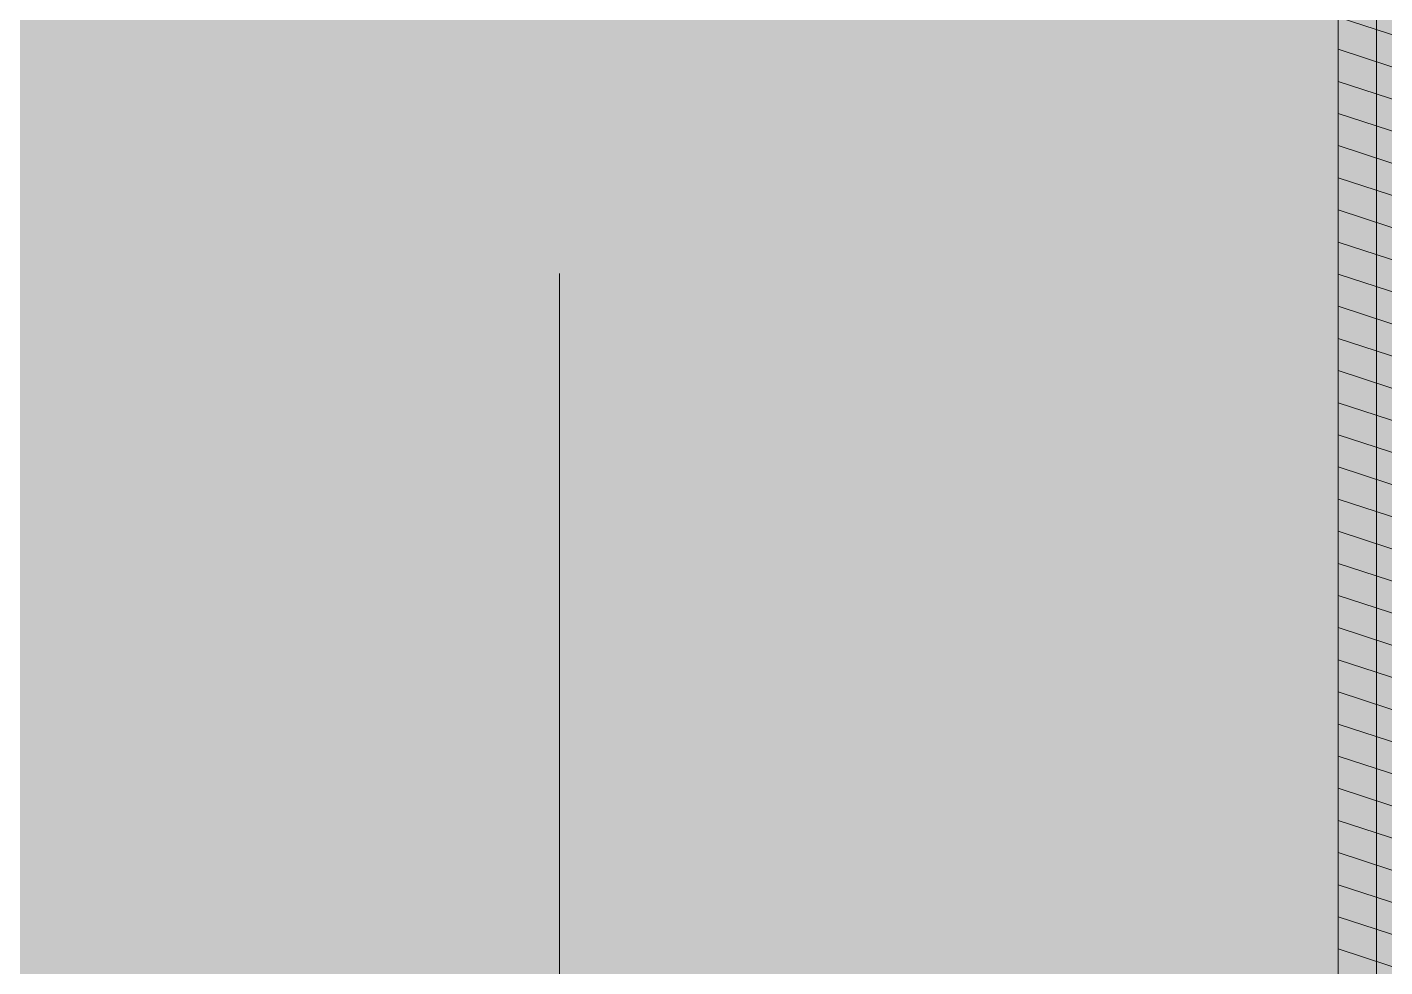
# Model space of a CAD drawing. Header units: metres. Extents: x 101 to 346, y 66 to 213.
# Drawn here: x 109.413 to 113.858, y 94.171 to 97.248 of the extents above; entities that cross this region are included whole.
import ezdxf

# ---------------------------------------------------------------- set-up
doc = ezdxf.new("R2010")
doc.units = ezdxf.units.M
doc.header["$MEASUREMENT"] = 0
doc.linetypes.add('Strichpunktlinie', pattern=[0.006703, 0.003528, -0.001764, 0, -0.001411])
for name, color, linetype in [('00  Raster', 7, 'Continuous'), ('Neubau_20  Boden Aufbauten', 7, 'Continuous'), ('Neubau_20  Boden Aufbauten_Deckschraffur', 7, 'Continuous'), ('Neubau_20 Wand Leichtbau MIETERAUSBAU', 7, 'Continuous'), ('Neubau_20 Wand Leichtbau MIETERAUSBAU_Schnittschraffur', 7, 'Continuous')]:
    doc.layers.add(name, color=color, linetype=linetype)

msp = doc.modelspace()

# ---------------------------------------------------------------- hatches: boundary and pattern name
at = {"layer": 'Neubau_20  Boden Aufbauten_Deckschraffur', "linetype": 'Continuous', "lineweight": 18}
for color, points in [(30, [(113.8304, 99.9619), (113.8304, 97.312), (113.7054, 97.312), (113.7054, 92.6999), (111.2179, 92.6999), (111.2179, 92.3919), (121.8454, 92.3919), (121.8454, 92.8169), (124.6679, 92.8169), (124.6679, 95.2768), (122.0179, 95.2768), (122.0179, 99.9621)]), (171, [(113.1704, 97.469), (104.6804, 97.469), (104.6804, 92.8669), (104.6804, 85.0069), (111.0679, 85.0069), (111.1554, 85.0069), (111.1554, 90.7669), (111.0929, 90.7669), (111.0929, 92.8169), (111.2179, 92.8169), (113.7054, 92.8169), (113.7054, 97.312), (113.1704, 97.312)])]:
    msp.add_hatch(color=color, dxfattribs=at).paths.add_polyline_path(points)
h = msp.add_hatch(dxfattribs=at)
h.set_pattern_fill('Holz_Schalung_liegend__1_A9', color=6, style=0, pattern_type=2)
h.set_pattern_definition([(341.86749, (13.479, 22.35165), (0.03112157, 0.09503393), [])])
h.paths.add_polyline_path([(113.8304, 99.9619), (113.8304, 97.312), (113.7054, 97.312), (113.7054, 92.6999), (111.2179, 92.6999), (111.2179, 92.3919), (121.8454, 92.3919), (121.8454, 92.8169), (124.6679, 92.8169), (124.6679, 95.2768), (122.0179, 95.2768), (122.0179, 99.9621)])
h = msp.add_hatch(dxfattribs=at)
h.set_pattern_fill('Mörtel_0008', color=8, style=0, pattern_type=2)
h.set_pattern_definition([(26.86749, (13.58792, 22.68427), (-0.07117876, 0.14049852), [0, -0.105, 0, -0.1575]), (91.86749, (13.92054, 22.57534), (0.15741635, 0.00513262), [0, -0.077, 0, -0.133])])
h.paths.add_polyline_path([(113.1704, 97.469), (104.6804, 97.469), (104.6804, 92.8669), (104.6804, 85.0069), (111.0679, 85.0069), (111.1554, 85.0069), (111.1554, 90.7669), (111.0929, 90.7669), (111.0929, 92.8169), (111.2179, 92.8169), (113.7054, 92.8169), (113.7054, 97.312), (113.1704, 97.312)])
at = {"layer": 'Neubau_20 Wand Leichtbau MIETERAUSBAU_Schnittschraffur', "linetype": 'Continuous', "lineweight": 18}
msp.add_hatch(color=9, dxfattribs=at).paths.add_polyline_path([(113.8304, 92.6919), (113.8304, 97.312), (113.7054, 97.312), (113.7054, 92.8169)])

# ---------------------------------------------------------------- linework, layer by layer
at = {"layer": '00  Raster', "color": 5, "linetype": 'Strichpunktlinie', "lineweight": 13, "ltscale": 1000}
msp.add_line((111.1554, 79.3072), (111.1554, 102.9769), dxfattribs=at)
at = {"layer": 'Neubau_20  Boden Aufbauten', "color": 7, "linetype": 'Continuous', "lineweight": 13, "ltscale": 1000, "flags": 128}
for points in [[(113.8304, 99.9619), (113.8304, 97.312), (113.7054, 97.312), (113.7054, 92.6999), (111.2179, 92.6999), (111.2179, 92.3919), (121.8454, 92.3919), (121.8454, 92.8169), (124.6679, 92.8169), (124.6679, 95.2768), (122.0179, 95.2768), (122.0179, 99.9621)], [(113.1704, 97.469), (104.6804, 97.469), (104.6804, 92.8669), (104.6804, 85.0069), (111.0679, 85.0069), (111.1554, 85.0069), (111.1554, 90.7669), (111.0929, 90.7669), (111.0929, 92.8169), (111.2179, 92.8169), (113.7054, 92.8169), (113.7054, 97.312), (113.1704, 97.312)]]:
    msp.add_lwpolyline(points, close=True, dxfattribs=at)
at = {"layer": 'Neubau_20 Wand Leichtbau MIETERAUSBAU', "color": 7, "linetype": 'Continuous', "lineweight": 18, "ltscale": 1000, "flags": 128}
for points in [[(113.7054, 97.312), (113.7054, 92.8169)], [(113.8304, 92.6919), (113.8304, 97.312)]]:
    msp.add_lwpolyline(points, dxfattribs=at)

doc.saveas('drawing.dxf')
